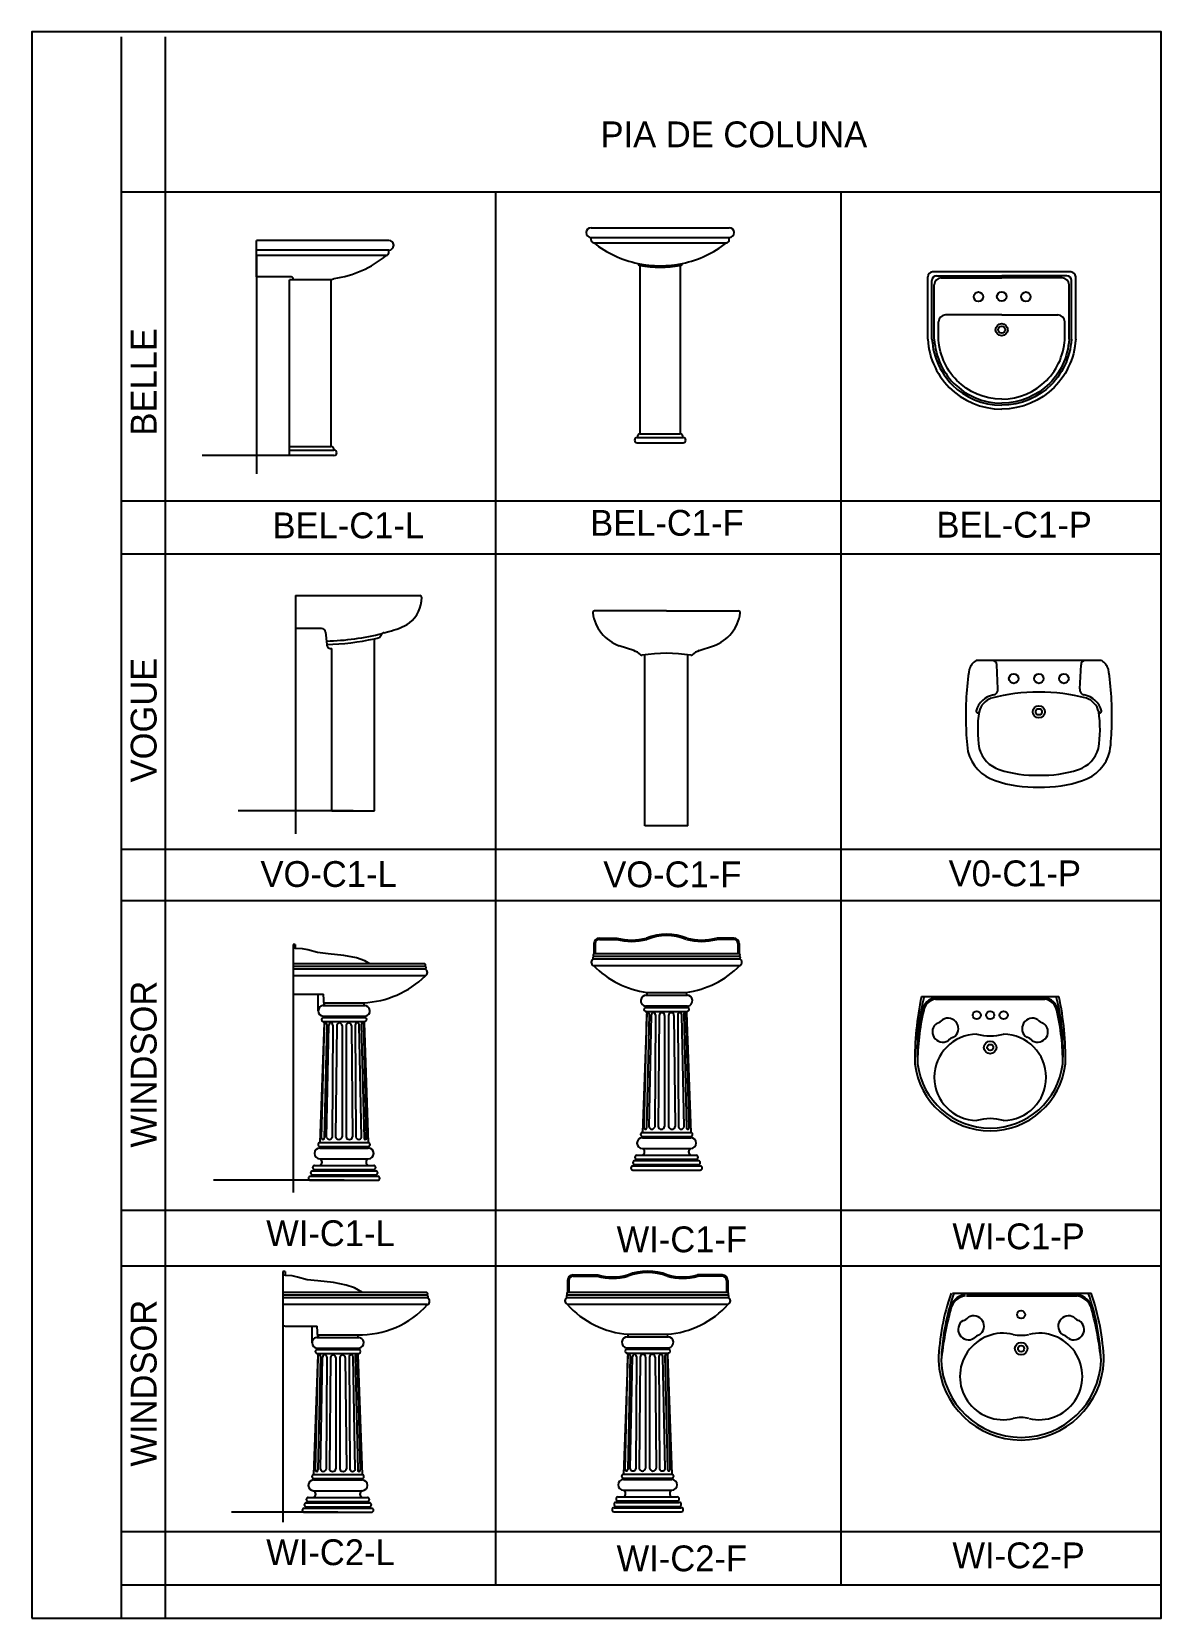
# Model space of a CAD drawing. Extents: x -857.5 to -838.1, y 491.7 to 504.3.
# Drawn here: x -852.27 to -848.07, y 498.24 to 504.14 of the extents above; entities that cross this region are included whole.
import ezdxf

# ---------------------------------------------------------------- set-up
doc = ezdxf.new("R2010")
doc.units = 0
doc.header["$LTSCALE"] = 50
doc.header["$MEASUREMENT"] = 0
doc.layers.get('0').update_dxf_attribs({"linetype": 'CONTINUOUS'})
doc.layers.add('A-PECAS', color=2, linetype='CONTINUOUS')
doc.layers.add('FOLHA', color=3, linetype='CONTINUOUS')

msp = doc.modelspace()

# ---------------------------------------------------------------- linework, layer by layer
msp.add_lwpolyline([(-852.2744, 498.2379), (-848.0744, 498.2379), (-848.0744, 504.1379), (-852.2744, 504.1379)], close=True)
at = {"layer": 'A-PECAS'}
for p, q in [((-850.1947, 503.409), (-849.6807, 503.409)), ((-850.9465, 503.362), (-851.4385, 503.362)), ((-851.4385, 503.226), (-851.4385, 503.362)), ((-850.1947, 503.363), (-850.1947, 503.373)), ((-849.6807, 503.363), (-849.6807, 503.373)), ((-850.9465, 503.316), (-850.9465, 503.326)), ((-851.3093, 503.226), (-851.4385, 503.226)), ((-851.3165, 502.562), (-851.3165, 503.2149)), ((-851.3024, 503.2149), (-851.3024, 503.219)), ((-851.1565, 503.216), (-851.1605, 503.2149)), ((-851.1605, 502.5957), (-851.1605, 503.2149)), ((-851.1523, 503.2179), (-851.1565, 503.216)), ((-851.1497, 503.2204), (-851.1523, 503.2179)), ((-850.0127, 503.2689), (-850.0127, 502.6427)), ((-849.8627, 503.2689), (-849.8627, 502.6427)), ((-848.9429, 502.9945), (-848.9429, 503.2264)), ((-848.4106, 503.2444), (-848.9249, 503.2444)), ((-848.3926, 502.9945), (-848.3926, 503.2264)), ((-850.0227, 502.609), (-849.8527, 502.609)), ((-851.1505, 502.562), (-851.3165, 502.562)), ((-851.2942, 502.0409), (-851.2942, 501.9187)), ((-851.2942, 502.0409), (-850.8312, 502.0409)), ((-849.9142, 501.9843), (-850.1816, 501.9843)), ((-849.9142, 501.9843), (-849.6468, 501.9843)), ((-851.1968, 501.9187), (-851.2942, 501.9187)), ((-851.1819, 501.9052), (-851.1772, 501.8589)), ((-851, 501.2409), (-851, 501.8806)), ((-850.9808, 501.885), (-850.974, 501.8963)), ((-850.965, 501.903), (-850.9467, 501.9079)), ((-850.0361, 501.8364), (-850.0896, 501.8542)), ((-849.7923, 501.8364), (-849.7388, 501.8542)), ((-851.1622, 501.8438), (-851.159, 501.8438)), ((-851.159, 501.2409), (-851.159, 501.8438)), ((-849.9942, 501.1843), (-849.9942, 501.8209)), ((-849.8342, 501.1843), (-849.8342, 501.8209)), ((-848.296, 501.7991), (-848.7631, 501.7991)), ((-851.159, 501.2409), (-851, 501.2409)), ((-849.8342, 501.1843), (-849.9942, 501.1843)), ((-851.2944, 500.7437), (-851.3029, 500.7437)), ((-851.3029, 500.7437), (-851.3029, 500.5588)), ((-851.2944, 500.7437), (-851.2944, 500.7292)), ((-850.1838, 500.7473), (-850.1838, 500.7098)), ((-850.1638, 500.7673), (-850.0988, 500.7673)), ((-849.6638, 500.7673), (-849.7288, 500.7673)), ((-849.6438, 500.7473), (-849.6438, 500.7098)), ((-851.2679, 500.7272), (-851.2944, 500.7292)), ((-851.2478, 500.7234), (-851.2679, 500.7272)), ((-851.2116, 500.7133), (-851.2478, 500.7234)), ((-851.1727, 500.7087), (-851.2116, 500.7133)), ((-851.1136, 500.7028), (-851.1727, 500.7087)), ((-851.0664, 500.6936), (-851.1136, 500.7028)), ((-851.0362, 500.6831), (-851.0664, 500.6936)), ((-851.0173, 500.6717), (-851.0362, 500.6831)), ((-850.8129, 500.6717), (-851.0173, 500.6717)), ((-851.3029, 500.5588), (-851.209, 500.5588)), ((-851.209, 500.4966), (-851.209, 500.5588)), ((-849.9863, 500.5648), (-849.9882, 500.5548)), ((-849.8413, 500.5648), (-849.8395, 500.5548)), ((-851.0404, 500.5267), (-851.0386, 500.5167)), ((-849.9922, 500.5148), (-849.9922, 500.5098)), ((-849.8355, 500.5148), (-849.8355, 500.5098)), ((-848.9661, 500.5507), (-848.4549, 500.5507)), ((-851.1869, 500.4517), (-851.2029, 500.0067)), ((-851.1913, 500.4767), (-851.1913, 500.4717)), ((-851.0389, 500.4517), (-851.0229, 500.0067)), ((-851.0346, 500.4767), (-851.0346, 500.4717)), ((-849.9878, 500.4898), (-850.0038, 500.0448)), ((-849.8398, 500.4898), (-849.8238, 500.0448)), ((-850.0038, 500.0298), (-850.0038, 500.0248)), ((-849.8238, 500.0298), (-849.8238, 500.0248)), ((-851.2029, 499.9917), (-851.2029, 499.9867)), ((-851.0229, 499.9917), (-851.0229, 499.9867)), ((-850.0313, 499.9248), (-850.0313, 499.9198)), ((-850.0313, 499.9248), (-850.0313, 499.9198)), ((-850.0238, 499.9448), (-850.0238, 499.9398)), ((-849.8038, 499.9448), (-849.8038, 499.9398)), ((-849.7963, 499.9248), (-849.7963, 499.9198)), ((-849.7963, 499.9248), (-849.7963, 499.9198)), ((-851.2379, 499.8667), (-850.9879, 499.8667)), ((-851.2304, 499.8867), (-851.2304, 499.8817)), ((-851.2304, 499.8867), (-851.2304, 499.8817)), ((-851.2229, 499.9067), (-851.2229, 499.9017)), ((-851.0029, 499.9067), (-851.0029, 499.9017)), ((-850.9954, 499.8867), (-850.9954, 499.8817)), ((-850.9954, 499.8867), (-850.9954, 499.8817)), ((-850.0388, 499.9048), (-849.7888, 499.9048)), ((-851.3411, 499.5272), (-851.3411, 499.3343)), ((-851.3326, 499.5272), (-851.3411, 499.5272)), ((-851.3326, 499.5272), (-851.3326, 499.5127)), ((-851.3061, 499.5108), (-851.3326, 499.5127)), ((-851.286, 499.5069), (-851.3061, 499.5108)), ((-851.2498, 499.4969), (-851.286, 499.5069)), ((-851.2108, 499.4923), (-851.2498, 499.4969)), ((-850.2817, 499.4945), (-850.2817, 499.451)), ((-850.2617, 499.5145), (-850.1692, 499.5145)), ((-849.7066, 499.5145), (-849.7992, 499.5145)), ((-849.6866, 499.4945), (-849.6866, 499.451)), ((-851.1518, 499.4863), (-851.2108, 499.4923)), ((-851.1046, 499.4772), (-851.1518, 499.4863)), ((-851.0743, 499.4667), (-851.1046, 499.4772)), ((-851.0444, 499.4492), (-851.0743, 499.4667)), ((-850.805, 499.4492), (-851.0444, 499.4492)), ((-848.851, 499.4472), (-848.3354, 499.4472)), ((-851.3311, 499.3243), (-851.2322, 499.3243)), ((-851.2322, 499.2622), (-851.2322, 499.3243)), ((-851.0636, 499.2922), (-851.0617, 499.2822)), ((-850.0567, 499.294), (-850.0585, 499.284)), ((-849.9117, 499.294), (-849.9098, 499.284)), ((-851.2101, 499.2172), (-851.2261, 498.7722)), ((-851.2144, 499.2422), (-851.2144, 499.2372)), ((-851.0621, 499.2172), (-851.0461, 498.7722)), ((-851.0577, 499.2422), (-851.0577, 499.2372)), ((-850.0582, 499.219), (-850.0742, 498.774)), ((-850.0625, 499.244), (-850.0625, 499.239)), ((-849.9102, 499.219), (-849.8942, 498.774)), ((-849.9058, 499.244), (-849.9058, 499.239)), ((-851.2261, 498.7572), (-851.2261, 498.7522)), ((-851.0461, 498.7572), (-851.0461, 498.7522)), ((-850.0742, 498.759), (-850.0742, 498.754)), ((-849.8942, 498.759), (-849.8942, 498.754)), ((-851.2461, 498.6722), (-851.2461, 498.6672)), ((-851.0261, 498.6722), (-851.0261, 498.6672)), ((-850.0942, 498.674), (-850.0942, 498.669)), ((-849.8742, 498.674), (-849.8742, 498.669)), ((-851.2611, 498.6322), (-851.0111, 498.6322)), ((-851.2536, 498.6522), (-851.2536, 498.6472)), ((-851.2536, 498.6522), (-851.2536, 498.6472)), ((-851.0186, 498.6522), (-851.0186, 498.6472)), ((-851.0186, 498.6522), (-851.0186, 498.6472)), ((-850.1092, 498.634), (-849.8592, 498.634)), ((-850.1017, 498.654), (-850.1017, 498.649)), ((-850.1017, 498.654), (-850.1017, 498.649)), ((-849.8667, 498.654), (-849.8667, 498.649)), ((-849.8667, 498.654), (-849.8667, 498.649))]:
    msp.add_line(p, q, dxfattribs=at)
at = {"layer": 'A-PECAS', "color": 1}
for p, q in [((-850.1947, 503.373), (-849.6807, 503.373)), ((-850.1847, 503.353), (-849.6907, 503.353)), ((-850.9465, 503.326), (-851.4385, 503.326)), ((-850.9565, 503.306), (-851.4385, 503.306)), ((-851.1605, 503.2149), (-851.3165, 503.2149)), ((-848.927, 502.9945), (-848.927, 503.2127)), ((-848.9097, 503.23), (-848.6678, 503.23)), ((-848.8925, 503.2221), (-848.6678, 503.2221)), ((-848.4258, 503.23), (-848.6678, 503.23)), ((-848.443, 503.2221), (-848.6678, 503.2221)), ((-848.4085, 502.9945), (-848.4085, 503.2127)), ((-848.9184, 502.9945), (-848.9184, 503.1962)), ((-848.4171, 502.9945), (-848.4171, 503.1962)), ((-848.9026, 502.9945), (-848.9026, 503.0586)), ((-848.6678, 503.0845), (-848.8767, 503.0845)), ((-848.6678, 503.0845), (-848.4589, 503.0845)), ((-848.4329, 502.9945), (-848.4329, 503.0586)), ((-850.0227, 502.629), (-849.8527, 502.629)), ((-850.0127, 502.6427), (-849.8627, 502.6427)), ((-851.3165, 502.5957), (-851.1605, 502.5957)), ((-851.3165, 502.582), (-851.1505, 502.582)), ((-848.6821, 501.6944), (-848.6863, 501.7841)), ((-848.377, 501.6944), (-848.3728, 501.7841)), ((-850.1788, 500.7473), (-850.1788, 500.7098)), ((-850.1638, 500.7623), (-850.0988, 500.7623)), ((-849.6638, 500.7623), (-849.7288, 500.7623)), ((-849.6488, 500.7473), (-849.6488, 500.7098)), ((-851.2944, 500.7292), (-851.3029, 500.7298)), ((-850.186, 500.6898), (-849.6416, 500.6898)), ((-850.1845, 500.6998), (-849.6431, 500.6998)), ((-850.1838, 500.7098), (-849.6438, 500.7098)), ((-851.0173, 500.6717), (-851.3029, 500.6717)), ((-850.8122, 500.6617), (-851.3029, 500.6617)), ((-850.8107, 500.6517), (-851.3029, 500.6517)), ((-850.8107, 500.6267), (-851.3029, 500.6267)), ((-850.186, 500.6648), (-849.6416, 500.6648)), ((-851.209, 500.5588), (-851.1901, 500.5588)), ((-851.1872, 500.5167), (-851.1901, 500.5588)), ((-849.9863, 500.5648), (-849.8413, 500.5648)), ((-851.1905, 500.5167), (-851.0353, 500.5167)), ((-851.1854, 500.5267), (-851.1872, 500.5167)), ((-851.1854, 500.5267), (-851.0404, 500.5267)), ((-849.9922, 500.5148), (-849.8355, 500.5148)), ((-849.9922, 500.5098), (-849.8355, 500.5098)), ((-849.9915, 500.5548), (-849.8362, 500.5548)), ((-848.9134, 500.5457), (-848.5076, 500.5457)), ((-848.9134, 500.5407), (-848.5076, 500.5407)), ((-851.1965, 500.0238), (-851.1861, 500.4465)), ((-851.1913, 500.4767), (-851.0346, 500.4767)), ((-851.1913, 500.4717), (-851.0346, 500.4717)), ((-851.1913, 500.4567), (-851.0346, 500.4567)), ((-851.1768, 500.4465), (-851.1869, 500.0238)), ((-851.1778, 500.0263), (-851.1695, 500.444)), ((-851.1545, 500.444), (-851.1571, 500.0263)), ((-851.1404, 500.4417), (-851.1446, 500.0286)), ((-851.1204, 500.4417), (-851.1204, 500.0286)), ((-851.1054, 500.4417), (-851.1054, 500.0286)), ((-851.0854, 500.4417), (-851.0812, 500.0286)), ((-851.0714, 500.444), (-851.0688, 500.0263)), ((-851.048, 500.0263), (-851.0564, 500.444)), ((-851.049, 500.4465), (-851.0389, 500.0238)), ((-851.0294, 500.0238), (-851.0397, 500.4465)), ((-849.9974, 500.0619), (-849.9876, 500.4846)), ((-849.9922, 500.4948), (-849.8355, 500.4948)), ((-849.9783, 500.4846), (-849.9879, 500.0619)), ((-849.9788, 500.0644), (-849.9704, 500.482)), ((-849.9554, 500.482), (-849.958, 500.0644)), ((-849.9413, 500.4798), (-849.9455, 500.0667)), ((-849.9213, 500.4798), (-849.9213, 500.0667)), ((-849.9063, 500.4798), (-849.9063, 500.0667)), ((-849.8863, 500.4798), (-849.8821, 500.0667)), ((-849.8723, 500.482), (-849.8697, 500.0644)), ((-849.8489, 500.0644), (-849.8573, 500.482)), ((-849.8497, 500.4846), (-849.8398, 500.0619)), ((-849.8303, 500.0619), (-849.8404, 500.4846)), ((-850.0038, 500.0448), (-849.8238, 500.0448)), ((-850.0038, 500.0298), (-849.8238, 500.0298)), ((-851.2029, 500.0067), (-851.0229, 500.0067)), ((-851.2029, 499.9917), (-851.0229, 499.9917)), ((-851.2029, 499.9867), (-851.0229, 499.9867)), ((-850.0038, 500.0248), (-849.8238, 500.0248)), ((-850.0038, 499.9848), (-849.8238, 499.9848)), ((-851.2229, 499.9217), (-851.0029, 499.9217)), ((-851.2029, 499.9467), (-851.0229, 499.9467)), ((-850.0388, 499.9198), (-849.7888, 499.9198)), ((-850.0313, 499.9398), (-849.7963, 499.9398)), ((-850.0313, 499.9248), (-849.7963, 499.9248)), ((-850.0238, 499.9598), (-849.8038, 499.9598)), ((-850.0238, 499.9448), (-849.8038, 499.9448)), ((-851.2379, 499.8817), (-850.9879, 499.8817)), ((-851.2304, 499.9017), (-850.9954, 499.9017)), ((-851.2304, 499.8867), (-850.9954, 499.8867)), ((-851.2229, 499.9067), (-851.0029, 499.9067)), ((-851.3326, 499.5127), (-851.3411, 499.5133)), ((-850.2767, 499.4945), (-850.2767, 499.451)), ((-850.2617, 499.5095), (-850.1692, 499.5095)), ((-849.7066, 499.5095), (-849.7992, 499.5095)), ((-849.6916, 499.4945), (-849.6916, 499.451)), ((-851.0444, 499.4492), (-851.3411, 499.4492)), ((-850.8043, 499.4392), (-851.3411, 499.4392)), ((-850.2824, 499.441), (-849.6859, 499.441)), ((-850.2817, 499.451), (-849.6866, 499.451)), ((-848.7983, 499.4422), (-848.3869, 499.4422)), ((-848.7983, 499.4372), (-848.3869, 499.4372)), ((-850.8028, 499.4292), (-851.3411, 499.4292)), ((-850.8028, 499.4042), (-851.3411, 499.4042)), ((-850.2839, 499.431), (-849.6844, 499.431)), ((-850.2839, 499.406), (-849.6844, 499.406)), ((-851.2322, 499.3243), (-851.2133, 499.3243)), ((-851.2104, 499.2822), (-851.2133, 499.3243)), ((-851.2137, 499.2822), (-851.0585, 499.2822)), ((-851.2086, 499.2922), (-851.2104, 499.2822)), ((-851.2086, 499.2922), (-851.0636, 499.2922)), ((-850.0618, 499.284), (-849.9065, 499.284)), ((-850.0567, 499.294), (-849.9117, 499.294)), ((-851.2196, 498.7893), (-851.2096, 499.212)), ((-851.2144, 499.2422), (-851.0577, 499.2422)), ((-851.2144, 499.2372), (-851.0577, 499.2372)), ((-851.2144, 499.2222), (-851.0577, 499.2222)), ((-851.2003, 499.212), (-851.2101, 498.7893)), ((-851.201, 498.7918), (-851.1926, 499.2095)), ((-851.1776, 499.2095), (-851.1802, 498.7918)), ((-851.1636, 499.2072), (-851.1678, 498.7941)), ((-851.1436, 499.2072), (-851.1436, 498.7941)), ((-851.1286, 499.2072), (-851.1286, 498.7941)), ((-851.1086, 499.2072), (-851.1044, 498.7941)), ((-851.0945, 499.2095), (-851.0919, 498.7918)), ((-851.0712, 498.7918), (-851.0795, 499.2095)), ((-851.0719, 499.212), (-851.0621, 498.7893)), ((-851.0525, 498.7893), (-851.0626, 499.212)), ((-850.0677, 498.791), (-850.0579, 499.2138)), ((-850.0625, 499.244), (-849.9058, 499.244)), ((-850.0625, 499.239), (-849.9058, 499.239)), ((-850.0625, 499.224), (-849.9058, 499.224)), ((-850.0486, 499.2138), (-850.0582, 498.791)), ((-850.0491, 498.7936), (-850.0407, 499.2112)), ((-850.0257, 499.2112), (-850.0283, 498.7936)), ((-850.0117, 499.209), (-850.0159, 498.7958)), ((-849.9917, 499.209), (-849.9917, 498.7958)), ((-849.9767, 499.209), (-849.9767, 498.7958)), ((-849.9567, 499.209), (-849.9525, 498.7958)), ((-849.9426, 499.2112), (-849.94, 498.7936)), ((-849.9192, 498.7936), (-849.9276, 499.2112)), ((-849.9198, 499.2138), (-849.9101, 498.791)), ((-849.9006, 498.791), (-849.9105, 499.2138)), ((-851.2261, 498.7722), (-851.0461, 498.7722)), ((-851.2261, 498.7572), (-851.0461, 498.7572)), ((-851.2261, 498.7522), (-851.0461, 498.7522)), ((-850.0742, 498.774), (-849.8942, 498.774)), ((-850.0742, 498.759), (-849.8942, 498.759)), ((-850.0742, 498.754), (-849.8942, 498.754)), ((-851.2461, 498.6872), (-851.0261, 498.6872)), ((-851.2461, 498.6722), (-851.0261, 498.6722)), ((-851.2261, 498.7122), (-851.0461, 498.7122)), ((-850.1017, 498.669), (-849.8667, 498.669)), ((-850.0942, 498.689), (-849.8742, 498.689)), ((-850.0942, 498.674), (-849.8742, 498.674)), ((-850.0742, 498.714), (-849.8942, 498.714)), ((-851.2611, 498.6472), (-851.0111, 498.6472)), ((-851.2536, 498.6672), (-851.0186, 498.6672)), ((-851.2536, 498.6522), (-851.0186, 498.6522)), ((-850.1092, 498.649), (-849.8592, 498.649)), ((-850.1017, 498.654), (-849.8667, 498.654))]:
    msp.add_line(p, q, dxfattribs=at)
at = {"layer": 'A-PECAS'}
for points in [[(-848.9429, 502.9945), (-848.9415, 502.9808), (-848.9401, 502.9671), (-848.9372, 502.9534), (-848.9343, 502.9405), (-848.9307, 502.9275), (-848.9264, 502.9145), (-848.9213, 502.9023), (-848.9156, 502.89), (-848.9098, 502.8785), (-848.9033, 502.867), (-848.8961, 502.8555), (-848.8882, 502.8447), (-848.8803, 502.8346), (-848.8716, 502.8245), (-848.863, 502.8151), (-848.863, 502.8151), (-848.8435, 502.7971), (-848.8219, 502.7813), (-848.7989, 502.7676), (-848.7751, 502.7561), (-848.7499, 502.7467), (-848.7232, 502.7402), (-848.6959, 502.7359), (-848.6678, 502.7344)], [(-848.3926, 502.9945), (-848.394, 502.9808), (-848.3955, 502.9671), (-848.3984, 502.9534), (-848.4012, 502.9405), (-848.4048, 502.9275), (-848.4092, 502.9145), (-848.4142, 502.9023), (-848.42, 502.89), (-848.4257, 502.8785), (-848.4322, 502.867), (-848.4394, 502.8555), (-848.4473, 502.8447), (-848.4553, 502.8346), (-848.4639, 502.8245), (-848.4726, 502.8151), (-848.4726, 502.8151), (-848.492, 502.7971), (-848.5136, 502.7813), (-848.5367, 502.7676), (-848.5604, 502.7561), (-848.5856, 502.7467), (-848.6123, 502.7402), (-848.6397, 502.7359), (-848.6678, 502.7344)]]:
    msp.add_lwpolyline(points, dxfattribs=at)
at = {"layer": 'A-PECAS', "color": 1}
for points in [[(-848.927, 502.9945), (-848.9256, 502.9815), (-848.9242, 502.9686), (-848.922, 502.9563), (-848.9192, 502.9433), (-848.9156, 502.9311), (-848.9112, 502.9196), (-848.9069, 502.9073), (-848.9019, 502.8958), (-848.8961, 502.885), (-848.8896, 502.8742), (-848.8831, 502.8634), (-848.8759, 502.8533), (-848.868, 502.8439), (-848.8601, 502.8338), (-848.8514, 502.8252), (-848.8514, 502.8252), (-848.8327, 502.8079), (-848.8133, 502.7935), (-848.7917, 502.7798), (-848.7693, 502.769), (-848.7448, 502.7604), (-848.7203, 502.7539), (-848.6944, 502.7503), (-848.6678, 502.7488)], [(-848.9184, 502.9945), (-848.917, 502.9815), (-848.9156, 502.9693), (-848.9134, 502.957), (-848.9105, 502.9448), (-848.9076, 502.9333), (-848.9033, 502.921), (-848.899, 502.9102), (-848.8939, 502.8987), (-848.8889, 502.8879), (-848.8824, 502.8778), (-848.8759, 502.8677), (-848.8695, 502.8576), (-848.8615, 502.8483), (-848.8543, 502.8389), (-848.8457, 502.8302), (-848.8457, 502.8302), (-848.8277, 502.8144), (-848.8082, 502.7993), (-848.7873, 502.787), (-848.7657, 502.7762), (-848.7427, 502.7683), (-848.7182, 502.7618), (-848.6937, 502.7582), (-848.6678, 502.7568)], [(-848.6678, 502.7719), (-848.6678, 502.7719), (-848.6915, 502.7733), (-848.7153, 502.7769), (-848.7376, 502.7827), (-848.7592, 502.7899), (-848.7801, 502.8), (-848.7996, 502.8122), (-848.8176, 502.8259), (-848.8342, 502.8411), (-848.8342, 502.8411), (-848.8421, 502.849), (-848.8493, 502.8576), (-848.8565, 502.8663), (-848.863, 502.8756), (-848.8687, 502.885), (-848.8745, 502.8951), (-848.8795, 502.9052), (-848.8846, 502.9152), (-848.8882, 502.9261), (-848.8918, 502.9369), (-848.8954, 502.9477), (-848.8976, 502.9592), (-848.8997, 502.9707), (-848.9012, 502.9816), (-848.9023, 502.9901), (-848.9026, 502.9945)], [(-848.4085, 502.9945), (-848.4099, 502.9815), (-848.4113, 502.9686), (-848.4135, 502.9563), (-848.4164, 502.9433), (-848.42, 502.9311), (-848.4243, 502.9196), (-848.4286, 502.9073), (-848.4337, 502.8958), (-848.4394, 502.885), (-848.4459, 502.8742), (-848.4524, 502.8634), (-848.4596, 502.8533), (-848.4675, 502.8439), (-848.4754, 502.8338), (-848.4841, 502.8252), (-848.4841, 502.8252), (-848.5028, 502.8079), (-848.5223, 502.7935), (-848.5439, 502.7798), (-848.5662, 502.769), (-848.5907, 502.7604), (-848.6152, 502.7539), (-848.6411, 502.7503), (-848.6678, 502.7488)], [(-848.4171, 502.9945), (-848.4185, 502.9815), (-848.42, 502.9693), (-848.4221, 502.957), (-848.425, 502.9448), (-848.4279, 502.9333), (-848.4322, 502.921), (-848.4365, 502.9102), (-848.4416, 502.8987), (-848.4466, 502.8879), (-848.4531, 502.8778), (-848.4596, 502.8677), (-848.4661, 502.8576), (-848.474, 502.8483), (-848.4812, 502.8389), (-848.4898, 502.8302), (-848.4898, 502.8302), (-848.5078, 502.8144), (-848.5273, 502.7993), (-848.5482, 502.787), (-848.5698, 502.7762), (-848.5928, 502.7683), (-848.6173, 502.7618), (-848.6418, 502.7582), (-848.6678, 502.7568)], [(-848.6678, 502.7719), (-848.6678, 502.7719), (-848.644, 502.7733), (-848.6202, 502.7769), (-848.5979, 502.7827), (-848.5763, 502.7899), (-848.5554, 502.8), (-848.5359, 502.8122), (-848.5179, 502.8259), (-848.5014, 502.8411), (-848.5014, 502.8411), (-848.4934, 502.849), (-848.4862, 502.8576), (-848.479, 502.8663), (-848.4726, 502.8756), (-848.4668, 502.885), (-848.461, 502.8951), (-848.456, 502.9052), (-848.4509, 502.9152), (-848.4473, 502.9261), (-848.4437, 502.9369), (-848.4401, 502.9477), (-848.438, 502.9592), (-848.4358, 502.9707), (-848.4343, 502.9816), (-848.4333, 502.9901), (-848.4329, 502.9945)]]:
    msp.add_lwpolyline(points, dxfattribs=at)
for centre, radius in [((-848.7543, 503.1525), 0.0175), ((-848.6678, 503.1529), 0.0175), ((-848.5778, 503.1525), 0.0175), ((-848.6678, 503.0298), 0.0225), ((-848.6678, 503.0298), 0.0132), ((-848.6231, 501.7321), 0.0175), ((-848.5296, 501.7321), 0.0175), ((-848.4361, 501.7321), 0.0175), ((-848.5296, 501.6087), 0.0225), ((-848.5296, 501.6087), 0.0117), ((-848.7605, 500.4807), 0.015), ((-848.7105, 500.4807), 0.015), ((-848.6605, 500.4807), 0.015), ((-848.7105, 500.3607), 0.0233), ((-848.7105, 500.3607), 0.0115), ((-848.5954, 499.3672), 0.015), ((-848.5954, 499.2407), 0.0233), ((-848.5954, 499.2407), 0.0115)]:
    msp.add_circle(centre, radius, dxfattribs=at)
at = {"layer": 'A-PECAS'}
for centre, radius, start, end in [((-850.1947, 503.391), 0.018, 90, 270), ((-849.6807, 503.391), 0.018, 270, 90), ((-850.9465, 503.344), 0.018, 270, 90), ((-850.1847, 503.363), 0.01, 180, 270), ((-849.9377, 503.6668), 0.3993, 231.78816, 257.91274), ((-849.9377, 503.6668), 0.3993, 282.08726, 308.21184), ((-849.6907, 503.363), 0.01, 270, 0), ((-851.2044, 503.6048), 0.3883, 278.10487, 309.67714), ((-850.9565, 503.316), 0.01, 270, 0), ((-850.0099, 503.2808), 0.0122, 201.68619, 256.96997), ((-849.8654, 503.2808), 0.0122, 283.03003, 338.31381), ((-851.3093, 503.219), 0.00699, 0, 90), ((-848.9249, 503.2264), 0.018, 90, 180), ((-848.4106, 503.2264), 0.018, 0, 90), ((-850.0227, 502.619), 0.01, 90, 180), ((-850.0088, 502.6294), 0.0139, 106.22261, 181.44415), ((-849.8665, 502.6294), 0.0139, 358.55585, 73.77739), ((-849.8527, 502.619), 0.01, 0, 90), ((-851.1644, 502.5823), 0.0139, 358.55585, 73.77739), ((-851.1505, 502.572), 0.01, 0, 90), ((-851.1505, 502.572), 0.01, 270, 0), ((-850.0227, 502.619), 0.01, 180, 270), ((-849.8527, 502.619), 0.01, 270, 0), ((-850.9429, 502.0332), 0.1187, 307.87378, 0.34328), ((-850.8312, 502.0339), 0.007, 0.34328, 90), ((-850.1816, 501.9773), 0.007, 90, 187.84052), ((-850.038, 501.9971), 0.1519, 187.84052, 250.16857), ((-849.7904, 501.9971), 0.1519, 289.83143, 352.15948), ((-849.6468, 501.9773), 0.007, 352.15948, 90), ((-851.1968, 501.9037), 0.015, 5.77465, 90), ((-850.997, 502.1393), 0.2368, 282.27686, 302.45582), ((-851.1622, 501.8588), 0.015, 179.33559, 270), ((-851.2053, 502.823), 0.9645, 282.29046, 283.45793), ((-850.9612, 501.8886), 0.015, 104.86791, 148.90566), ((-850.0616, 501.763), 0.0777, 48.33599, 70.85311), ((-850.0053, 501.8263), 0.007, 228.33599, 279.00931), ((-849.8231, 501.8263), 0.007, 260.99069, 311.66401), ((-849.7668, 501.763), 0.0777, 109.14689, 131.66401), ((-848.7332, 501.7496), 0.0578, 121.16858, 161.59766), ((-848.3259, 501.7496), 0.0578, 18.40234, 58.83142), ((-847.6955, 501.598), 1.1057, 171.16145, 181.9903), ((-849.3636, 501.598), 1.1057, 358.0097, 8.83855), ((-847.9897, 501.5653), 0.8108, 180.40457, 187.3502), ((-849.0694, 501.5653), 0.8108, 352.6498, 359.59543), ((-848.6424, 501.5013), 0.1566, 194.68333, 251.49394), ((-848.4167, 501.5013), 0.1566, 288.50606, 345.31667), ((-848.5469, 501.7799), 0.4511, 251.22259, 272.1981), ((-848.5122, 501.7799), 0.4511, 267.8019, 288.77741), ((-850.1638, 500.7473), 0.02, 90, 180), ((-850.0438, 500.969), 0.2091, 254.75291, 285.24709), ((-849.9138, 500.5805), 0.2012, 68.11563, 111.88437), ((-849.7838, 500.969), 0.2091, 254.75291, 285.24709), ((-849.6638, 500.7473), 0.02, 0, 90), ((-850.1798, 500.6773), 0.0139, 116.33219, 243.66781), ((-850.1828, 500.6944), 0.00563, 107.56465, 235.49381), ((-850.1811, 500.7045), 0.00591, 118.01096, 233.92473), ((-849.6466, 500.7045), 0.00591, 306.07527, 61.98904), ((-849.6448, 500.6944), 0.00563, 304.50619, 72.43535), ((-849.6478, 500.6773), 0.0139, 296.33219, 63.66781), ((-851.0568, 500.8781), 0.3518, 272.66861, 314.38759), ((-850.8157, 500.6665), 0.00591, 306.07527, 61.98904), ((-850.8139, 500.6563), 0.00563, 304.50619, 72.43535), ((-850.8169, 500.6392), 0.0139, 296.33219, 63.66781), ((-849.9372, 500.9119), 0.3506, 224.8031, 261.95197), ((-849.8904, 500.9119), 0.3506, 278.04803, 315.1969), ((-851.0369, 500.4966), 0.0201, 276.73503, 94.68989), ((-849.9898, 500.5347), 0.0201, 85.31011, 263.26497), ((-849.99, 500.5023), 0.00782, 106.5011, 253.4989), ((-849.8378, 500.5347), 0.0201, 276.73503, 94.68989), ((-849.8377, 500.5023), 0.00782, 286.5011, 73.4989), ((-847.8816, 500.3186), 1.109, 167.92126, 180.97354), ((-849.5393, 500.3186), 1.109, 359.02646, 12.07874), ((-851.1889, 500.4966), 0.0201, 180, 263.26497), ((-851.189, 500.4642), 0.00782, 106.5011, 253.4989), ((-851.191, 500.4525), 0.00419, 348.7007, 93.28656), ((-851.0348, 500.4525), 0.00419, 86.71344, 191.2993), ((-851.0368, 500.4642), 0.00782, 286.5011, 73.4989), ((-849.9919, 500.4906), 0.00419, 348.7007, 93.28656), ((-849.8357, 500.4906), 0.00419, 86.71344, 191.2993), ((-848.7105, 500.3326), 0.2819, 186.70109, 353.29891), ((-850.003, 500.0373), 0.00755, 96.60421, 263.39579), ((-849.8247, 500.0373), 0.00755, 276.60421, 83.39579), ((-851.2029, 499.9667), 0.02, 90, 270), ((-851.202, 499.9992), 0.00755, 96.60421, 263.39579), ((-851.0238, 499.9992), 0.00755, 276.60421, 83.39579), ((-851.0229, 499.9667), 0.02, 270, 90), ((-850.0038, 500.0048), 0.02, 90, 270), ((-850.0095, 499.9723), 0.0137, 294.4947, 65.5053), ((-849.8181, 499.9723), 0.0137, 114.4947, 245.5053), ((-849.8238, 500.0048), 0.02, 270, 90), ((-851.2228, 499.9142), 0.0075, 90.44412, 269.55588), ((-851.2086, 499.9342), 0.0137, 294.4947, 65.5053), ((-851.0172, 499.9342), 0.0137, 114.4947, 245.5053), ((-851.003, 499.9142), 0.0075, 270.44412, 89.55588), ((-850.0388, 499.9123), 0.0075, 90.44412, 269.55588), ((-850.0313, 499.9323), 0.0075, 90.44412, 269.55588), ((-850.0238, 499.9523), 0.0075, 90.44412, 269.55588), ((-849.8039, 499.9523), 0.0075, 270.44412, 89.55588), ((-849.7964, 499.9323), 0.0075, 270.44412, 89.55588), ((-849.7889, 499.9123), 0.0075, 270.44412, 89.55588), ((-851.2378, 499.8742), 0.0075, 90.44412, 269.55588), ((-851.2303, 499.8942), 0.0075, 90.44412, 269.55588), ((-850.9955, 499.8942), 0.0075, 270.44412, 89.55588), ((-850.988, 499.8742), 0.0075, 270.44412, 89.55588), ((-850.2617, 499.4945), 0.02, 90, 180), ((-850.1142, 499.7162), 0.2091, 254.75291, 285.24709), ((-849.9842, 499.3277), 0.2012, 68.11563, 111.88437), ((-849.8542, 499.7162), 0.2091, 254.75291, 285.24709), ((-849.7066, 499.4945), 0.02, 0, 90), ((-850.8078, 499.444), 0.00591, 306.07527, 61.98904), ((-850.806, 499.4339), 0.00563, 304.50619, 72.43535), ((-850.2807, 499.4356), 0.00563, 107.56465, 235.49381), ((-850.2789, 499.4457), 0.00591, 118.01096, 233.92473), ((-849.6894, 499.4457), 0.00591, 306.07527, 61.98904), ((-849.6876, 499.4356), 0.00563, 304.50619, 72.43535), ((-848.0704, 499.1686), 0.833, 160.46291, 178.09726), ((-849.1204, 499.1686), 0.833, 1.90274, 19.53709), ((-851.0544, 499.6303), 0.3382, 268.44366, 318.04799), ((-850.809, 499.4167), 0.0139, 296.33219, 63.66781), ((-850.2777, 499.4185), 0.0139, 116.33219, 243.66781), ((-850.031, 499.6323), 0.3393, 221.81916, 265.66652), ((-849.9373, 499.6323), 0.3393, 274.33348, 318.18084), ((-849.6906, 499.4185), 0.0139, 296.33219, 63.66781), ((-851.3311, 499.3343), 0.01, 180, 270), ((-851.2121, 499.2622), 0.0201, 180, 263.26497), ((-851.0601, 499.2622), 0.0201, 276.73503, 94.68989), ((-850.0602, 499.2639), 0.0201, 85.31011, 263.26497), ((-849.9082, 499.2639), 0.0201, 276.73503, 94.68989), ((-851.2122, 499.2297), 0.00782, 106.5011, 253.4989), ((-851.2142, 499.218), 0.00419, 348.7007, 93.28656), ((-851.058, 499.218), 0.00419, 86.71344, 191.2993), ((-851.06, 499.2297), 0.00782, 286.5011, 73.4989), ((-850.0603, 499.2315), 0.00782, 106.5011, 253.4989), ((-850.0623, 499.2198), 0.00419, 348.7007, 93.28656), ((-849.9061, 499.2198), 0.00419, 86.71344, 191.2993), ((-849.9081, 499.2315), 0.00782, 286.5011, 73.4989), ((-848.5954, 499.2083), 0.3077, 182.23738, 357.76262), ((-851.2261, 498.7322), 0.02, 90, 270), ((-851.2252, 498.7647), 0.00755, 96.60421, 263.39579), ((-851.047, 498.7647), 0.00755, 276.60421, 83.39579), ((-851.0461, 498.7322), 0.02, 270, 90), ((-850.0742, 498.734), 0.02, 90, 270), ((-850.0733, 498.7665), 0.00755, 96.60421, 263.39579), ((-849.895, 498.7665), 0.00755, 276.60421, 83.39579), ((-849.8942, 498.734), 0.02, 270, 90), ((-851.246, 498.6797), 0.0075, 90.44412, 269.55588), ((-851.2318, 498.6997), 0.0137, 294.4947, 65.5053), ((-851.0404, 498.6997), 0.0137, 114.4947, 245.5053), ((-851.0261, 498.6797), 0.0075, 270.44412, 89.55588), ((-850.1016, 498.6615), 0.0075, 90.44412, 269.55588), ((-850.0941, 498.6815), 0.0075, 90.44412, 269.55588), ((-850.0799, 498.7015), 0.0137, 294.4947, 65.5053), ((-849.8885, 498.7015), 0.0137, 114.4947, 245.5053), ((-849.8742, 498.6815), 0.0075, 270.44412, 89.55588), ((-849.8667, 498.6615), 0.0075, 270.44412, 89.55588), ((-851.261, 498.6397), 0.0075, 90.44412, 269.55588), ((-851.2535, 498.6597), 0.0075, 90.44412, 269.55588), ((-851.0186, 498.6597), 0.0075, 270.44412, 89.55588), ((-851.0111, 498.6397), 0.0075, 270.44412, 89.55588), ((-850.1091, 498.6415), 0.0075, 90.44412, 269.55588), ((-849.8592, 498.6415), 0.0075, 270.44412, 89.55588)]:
    msp.add_arc(centre, radius, start, end, dxfattribs=at)
at = {"layer": 'A-PECAS', "color": 1}
for centre, radius, start, end in [((-849.9377, 503.6668), 0.3993, 257.91274, 282.08726), ((-849.9377, 503.6668), 0.4049, 259.32448, 280.67552), ((-848.9097, 503.2127), 0.0173, 90, 180), ((-848.8925, 503.1962), 0.0259, 90, 180), ((-848.443, 503.1962), 0.0259, 0, 90), ((-848.4258, 503.2127), 0.0173, 0, 90), ((-848.8767, 503.0586), 0.0259, 90, 180), ((-848.4589, 503.0586), 0.0259, 0, 90), ((-851.2026, 502.8175), 0.946, 271.46274, 284.22692), ((-851.2053, 502.823), 0.9645, 271.66068, 282.29046), ((-849.9142, 501.2516), 0.5749, 80.99069, 99.00931), ((-848.7013, 501.7841), 0.015, 0, 90), ((-848.3578, 501.7841), 0.015, 90, 180), ((-848.5361, 501.0182), 0.6634, 89.43016, 104.8582), ((-848.7018, 501.6911), 0.02, 279.67401, 9.53391), ((-848.523, 501.0182), 0.6634, 75.1418, 90.56984), ((-848.3573, 501.6911), 0.02, 170.46609, 260.32599), ((-848.6837, 501.5907), 0.082, 100.34555, 164.67732), ((-848.684, 501.5933), 0.0698, 108.5964, 167.035), ((-848.3754, 501.5907), 0.082, 15.32268, 79.65445), ((-848.3751, 501.5933), 0.0698, 12.965, 71.4036), ((-848.7574, 501.6107), 0.00567, 160.62145, 342.48854), ((-848.3352, 501.544), 0.4218, 171.13995, 189.73287), ((-848.7239, 501.544), 0.4218, 350.26713, 8.86005), ((-848.3017, 501.6107), 0.00567, 197.51146, 19.37855), ((-848.6415, 501.5018), 0.1133, 194.771, 251.90233), ((-848.4176, 501.5018), 0.1133, 288.09767, 345.229), ((-848.5463, 501.7876), 0.4146, 251.66238, 272.31112), ((-848.5128, 501.7876), 0.4146, 267.68888, 288.33762), ((-850.1638, 500.7473), 0.015, 90, 180), ((-850.0438, 500.969), 0.2141, 254.75291, 285.24709), ((-849.9138, 500.5805), 0.1962, 68.11563, 111.88437), ((-849.7838, 500.969), 0.2141, 254.75291, 285.24709), ((-849.6638, 500.7473), 0.015, 0, 90), ((-851.1889, 500.4966), 0.0201, 85.31011, 180), ((-848.1652, 500.3466), 0.8165, 165.53117, 183.29252), ((-848.1543, 500.3257), 0.8265, 167.87683, 181.80208), ((-848.1549, 500.3056), 0.8255, 166.55746, 180.40594), ((-848.9065, 500.4893), 0.0568, 96.94897, 169.83042), ((-848.9063, 500.4889), 0.0522, 97.79987, 170.5217), ((-848.5145, 500.4893), 0.0568, 10.16958, 83.05103), ((-848.5147, 500.4889), 0.0522, 9.4783, 82.20013), ((-849.2557, 500.3466), 0.8165, 356.70748, 14.46883), ((-849.266, 500.3056), 0.8255, 359.59406, 13.44254), ((-849.2667, 500.3257), 0.8265, 358.19792, 12.12317), ((-851.1814, 500.447), 0.00468, 353.71441, 186.28559), ((-851.162, 500.4442), 0.0075, 358.31334, 181.68666), ((-851.1304, 500.4417), 0.01, 0, 180), ((-851.0954, 500.4417), 0.01, 0, 180), ((-851.0639, 500.4442), 0.0075, 358.31334, 181.68666), ((-851.0444, 500.447), 0.00468, 353.71441, 186.28559), ((-849.9829, 500.4851), 0.00468, 353.71441, 186.28559), ((-849.9629, 500.4823), 0.0075, 358.31334, 181.68666), ((-849.9313, 500.4798), 0.01, 0, 180), ((-849.8963, 500.4798), 0.01, 0, 180), ((-849.8648, 500.4823), 0.0075, 358.31334, 181.68666), ((-849.845, 500.4851), 0.00468, 353.71441, 186.28559), ((-848.8868, 500.4187), 0.0386, 122.78651, 300.80554), ((-848.9199, 500.4937), 0.0443, 286.03166, 317.5604), ((-848.8675, 500.4307), 0.0386, 302.78651, 120.80554), ((-848.5535, 500.4307), 0.0386, 59.19446, 237.21349), ((-848.5342, 500.4187), 0.0386, 239.19446, 57.21349), ((-848.5011, 500.4937), 0.0443, 222.4396, 253.96834), ((-848.7577, 500.2496), 0.1607, 90.99048, 269.00952), ((-848.8343, 500.3557), 0.0443, 106.03166, 137.5604), ((-848.7105, 500.5874), 0.184, 254.23563, 285.76437), ((-848.6633, 500.2496), 0.1607, 270.99048, 89.00952), ((-848.5866, 500.3557), 0.0443, 42.4396, 73.96834), ((-848.7105, 500.3326), 0.2719, 186.94872, 353.05128), ((-848.7105, 499.9118), 0.184, 74.23563, 105.76437), ((-851.1674, 500.0292), 0.0108, 195.67251, 344.32749), ((-851.1325, 500.0305), 0.0123, 188.91195, 351.08805), ((-851.0933, 500.0305), 0.0123, 188.91195, 351.08805), ((-851.0584, 500.0292), 0.0108, 195.67251, 344.32749), ((-849.9926, 500.0614), 0.00478, 174.40829, 5.59171), ((-849.9684, 500.0673), 0.0108, 195.67251, 344.32749), ((-849.9334, 500.0686), 0.0123, 188.91195, 351.08805), ((-849.8942, 500.0686), 0.0123, 188.91195, 351.08805), ((-849.8593, 500.0673), 0.0108, 195.67251, 344.32749), ((-849.835, 500.0614), 0.00478, 174.40829, 5.59171), ((-851.1917, 500.0233), 0.00478, 174.40829, 5.59171), ((-851.0341, 500.0233), 0.00478, 174.40829, 5.59171), ((-850.2617, 499.4945), 0.015, 90, 180), ((-850.1142, 499.7162), 0.2141, 254.75291, 285.24709), ((-849.9842, 499.3277), 0.1962, 68.11563, 111.88437), ((-849.8542, 499.7162), 0.2141, 254.75291, 285.24709), ((-849.7066, 499.4945), 0.015, 0, 90), ((-848.0125, 499.1588), 0.8812, 160.89736, 177.56207), ((-848.793, 499.374), 0.069, 99.09218, 168.52306), ((-848.7915, 499.3706), 0.0678, 100.53579, 165.31397), ((-848.3978, 499.374), 0.069, 11.47694, 80.90782), ((-848.3993, 499.3706), 0.0678, 14.68603, 79.46421), ((-849.1783, 499.1588), 0.8812, 2.43793, 19.10264), ((-847.8246, 499.1149), 1.0714, 165.24653, 175.64471), ((-847.6814, 499.0687), 1.2181, 164.81623, 173.98822), ((-849.5093, 499.0687), 1.2181, 6.01178, 15.18377), ((-849.3662, 499.1149), 1.0714, 4.35529, 14.75347), ((-848.791, 499.3121), 0.0386, 122.78651, 300.80554), ((-848.8241, 499.3872), 0.0443, 286.03166, 317.5604), ((-848.7717, 499.3241), 0.0386, 302.78651, 120.80554), ((-848.4191, 499.3241), 0.0386, 59.19446, 237.21349), ((-848.3998, 499.3121), 0.0386, 239.19446, 57.21349), ((-848.3667, 499.3872), 0.0443, 222.4396, 253.96834), ((-851.2121, 499.2622), 0.0201, 85.31011, 180), ((-848.6622, 499.1371), 0.1609, 76.49286, 283.50714), ((-848.7385, 499.2491), 0.0443, 106.03166, 137.5604), ((-848.5954, 499.4152), 0.125, 256.49286, 283.50714), ((-848.5286, 499.1371), 0.1609, 256.49286, 103.50714), ((-848.4523, 499.2491), 0.0443, 42.4396, 73.96834), ((-851.205, 499.2125), 0.00468, 353.71441, 186.28559), ((-851.1851, 499.2097), 0.0075, 358.31334, 181.68666), ((-851.1536, 499.2072), 0.01, 0, 180), ((-851.1186, 499.2072), 0.01, 0, 180), ((-851.087, 499.2097), 0.0075, 358.31334, 181.68666), ((-851.0672, 499.2125), 0.00468, 353.71441, 186.28559), ((-850.0532, 499.2143), 0.00468, 353.71441, 186.28559), ((-850.0332, 499.2114), 0.0075, 358.31334, 181.68666), ((-850.0017, 499.209), 0.01, 0, 180), ((-849.9667, 499.209), 0.01, 0, 180), ((-849.9351, 499.2114), 0.0075, 358.31334, 181.68666), ((-849.9152, 499.2143), 0.00468, 353.71441, 186.28559), ((-848.5954, 499.2083), 0.2977, 182.30905, 357.69095), ((-848.5954, 498.8591), 0.125, 76.49286, 103.50714), ((-851.2149, 498.7888), 0.00478, 174.40829, 5.59171), ((-851.1906, 498.7948), 0.0108, 195.67251, 344.32749), ((-851.1557, 498.796), 0.0123, 188.91195, 351.08805), ((-851.1165, 498.796), 0.0123, 188.91195, 351.08805), ((-851.0815, 498.7948), 0.0108, 195.67251, 344.32749), ((-851.0573, 498.7888), 0.00478, 174.40829, 5.59171), ((-850.063, 498.7906), 0.00478, 174.40829, 5.59171), ((-850.0387, 498.7965), 0.0108, 195.67251, 344.32749), ((-850.0038, 498.7977), 0.0123, 188.91195, 351.08805), ((-849.9646, 498.7977), 0.0123, 188.91195, 351.08805), ((-849.9296, 498.7965), 0.0108, 195.67251, 344.32749), ((-849.9054, 498.7906), 0.00478, 174.40829, 5.59171)]:
    msp.add_arc(centre, radius, start, end, dxfattribs=at)
at = {"layer": 'FOLHA', "linetype": 'CONTINUOUS'}
for p, q in [((-851.9418, 504.1195), (-851.9418, 498.2379)), ((-851.7782, 504.1195), (-851.7782, 498.2379)), ((-848.0744, 503.5412), (-851.9418, 503.5412)), ((-850.5503, 503.5412), (-850.5503, 498.3622)), ((-849.2647, 498.3622), (-849.2647, 503.5412)), ((-851.9418, 502.3929), (-848.0744, 502.3929)), ((-851.9418, 502.1965), (-848.0744, 502.1965)), ((-851.9418, 501.098), (-848.0744, 501.098)), ((-851.9418, 500.9067), (-848.0744, 500.9067)), ((-851.9418, 499.755), (-848.0744, 499.755)), ((-851.9418, 499.5486), (-848.0744, 499.5486)), ((-851.9418, 498.5608), (-848.0744, 498.5608)), ((-851.9418, 498.3622), (-848.0744, 498.3622))]:
    msp.add_line(p, q, dxfattribs=at)
at = {"layer": 'FOLHA'}
for p, q in [((-851.4385, 503.306), (-851.4385, 502.4939)), ((-851.2335, 502.562), (-851.641, 502.562)), ((-851.2942, 501.9798), (-851.2942, 501.155)), ((-851.0795, 501.2409), (-851.5062, 501.2409)), ((-851.3029, 500.5588), (-851.3029, 499.8218)), ((-851.1129, 499.8667), (-851.5983, 499.8667)), ((-851.3411, 499.4042), (-851.3411, 498.5947)), ((-851.1361, 498.6322), (-851.5313, 498.6322))]:
    msp.add_line(p, q, dxfattribs=at)

# ---------------------------------------------------------------- texts
at = {"layer": 'FOLHA', "linetype": 'CONTINUOUS'}
for s, p in [('PIA DE COLUNA', (-850.1594, 503.7083)), ('BEL-C1-L', (-851.3789, 502.2542)), ('BEL-C1-F', (-850.198, 502.2636)), ('BEL-C1-P', (-848.9104, 502.2566)), ('VO-C1-L', (-851.4238, 500.9576)), ('VO-C1-F', (-850.1491, 500.9565)), ('V0-C1-P', (-848.865, 500.9601)), ('WI-C1-L', (-851.4026, 499.6218)), ('WI-C1-F', (-850.0995, 499.599)), ('WI-C1-P', (-848.851, 499.6102)), ('WI-C2-L', (-851.4026, 498.4354)), ('WI-C2-F', (-850.0995, 498.4126)), ('WI-C2-P', (-848.851, 498.4238))]:
    msp.add_text(s, height=0.096, dxfattribs=at).set_placement(p)
for s, p in [('BELLE', (-851.8102, 502.6361)), ('VOGUE', (-851.8102, 501.3463)), ('WINDSOR', (-851.8102, 499.9883)), ('WINDSOR', (-851.8102, 498.8019))]:
    msp.add_text(s, height=0.096, rotation=90, dxfattribs=at).set_placement(p)

doc.saveas('drawing.dxf')
